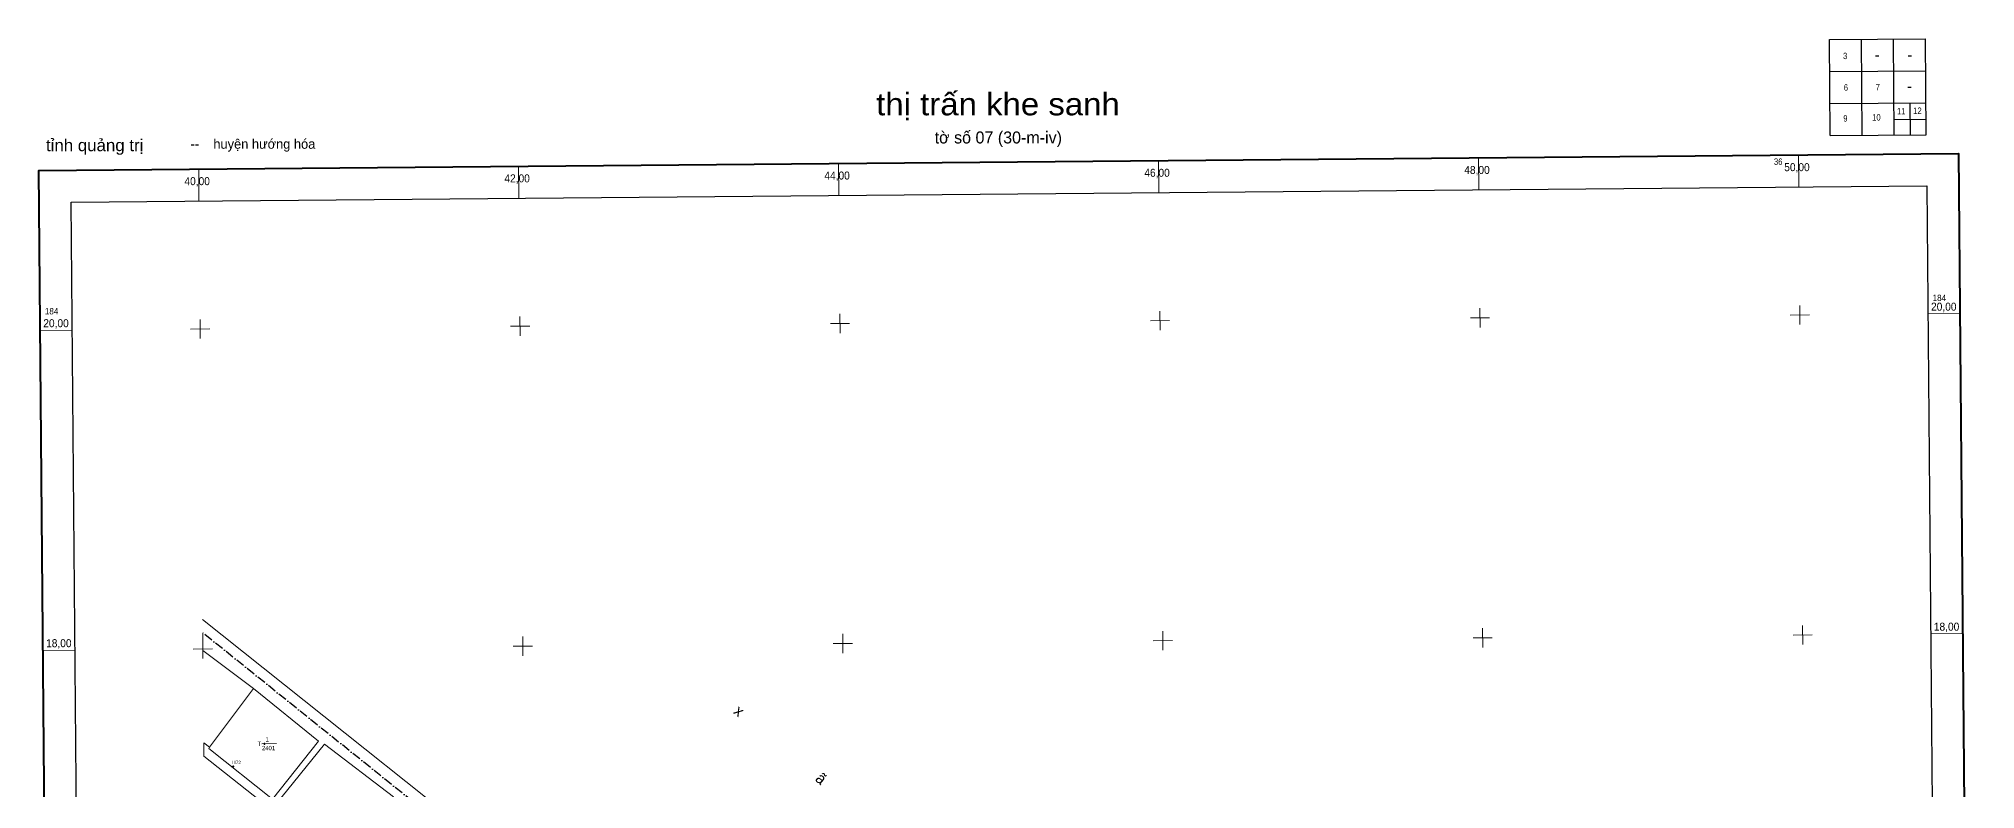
# Model space of a CAD drawing. Header units: metres. Extents: x 550441 to 551652, y 1840340 to 1841671.
# Drawn here: x 550441 to 551652, y 1841202 to 1841671 of the extents above; entities that cross this region are included whole.
import ezdxf
from ezdxf.enums import TextEntityAlignment as Align

# ---------------------------------------------------------------- set-up
doc = ezdxf.new("R2010")
doc.units = ezdxf.units.M
doc.header["$LTSCALE"] = 1.1
doc.linetypes.add('DOT_DASHED', pattern=[7.7, 5, -1.2, 0.3, -1.2])
for name, color, linetype, lineweight in [('10', 7, 'Continuous', 13), ('11', 7, 'Continuous', 13), ('13', 7, 'Continuous', 13), ('34', 7, 'Continuous', 13), ('63', 7, 'Continuous', 13)]:
    doc.layers.add(name, color=color, linetype=linetype, lineweight=lineweight)
doc.layers.add('12', color=7, linetype='Continuous')

msp = doc.modelspace()

# ---------------------------------------------------------------- hatches: boundary and pattern name
at = {"layer": '10'}
msp.add_hatch(color=256, dxfattribs=at).paths.add_polyline_path([(550563.054, 1841216.54, 1), (550562.904, 1841216.54, 1)])
at = {"layer": '11'}
msp.add_hatch(color=256, dxfattribs=at).paths.add_polyline_path([(550582.5, 1841230.804, 1), (550582.35, 1841230.804, 1)])
msp.add_hatch(color=256, dxfattribs=at).paths.add_polyline_path([(550582.5, 1841230.804, 1), (550582.35, 1841230.804, 1)])

# ---------------------------------------------------------------- linework, layer by layer
at = {"layer": '10'}
for p, q in [((550562.66, 1841216.53), (550562.35, 1841216.53)), ((550562.96, 1841217.16), (550562.97, 1841216.84)), ((550562.97, 1841216.22), (550562.98, 1841215.91)), ((550563.6, 1841216.54), (550563.29, 1841216.54))]:
    msp.add_line(p, q, dxfattribs=at)
for radius in [0.312, 0.075]:
    msp.add_circle((550562.979, 1841216.54), radius, dxfattribs=at)
at = {"layer": '11'}
for p, q in [((550582.11, 1841230.8), (550581.8, 1841230.79)), ((550582.11, 1841230.8), (550581.8, 1841230.79)), ((550582.41, 1841231.43), (550582.42, 1841231.11)), ((550582.41, 1841231.43), (550582.42, 1841231.11)), ((550583.04, 1841230.8), (550582.73, 1841230.8)), ((550583.04, 1841230.8), (550582.73, 1841230.8)), ((550582.42, 1841230.49), (550582.43, 1841230.17)), ((550582.42, 1841230.49), (550582.43, 1841230.17))]:
    msp.add_line(p, q, dxfattribs=at)
msp.add_lwpolyline([(550582.42, 1841231.11), (550582.11, 1841230.8), (550582.42, 1841230.49), (550582.73, 1841230.8)], close=True, dxfattribs=at)
msp.add_lwpolyline([(550582.42, 1841231.11), (550582.11, 1841230.8), (550582.42, 1841230.49), (550582.73, 1841230.8)], close=True, dxfattribs=at)
msp.add_circle((550582.425, 1841230.804), 0.075, dxfattribs=at)
msp.add_circle((550582.425, 1841230.804), 0.075, dxfattribs=at)
at = {"layer": '13'}
msp.add_line((550580.82, 1841230.79), (550590, 1841230.87), dxfattribs=at)
at = {"layer": '34'}
msp.add_line((550575.63, 1841265.39), (550548.2, 1841228.54), dxfattribs=at)
for points in [[(550543.83, 1841308.46), (550772.32, 1841126.28), (550986.28, 1840948.96), (551263.99, 1840725.08), (551439.8, 1840581.76), (551535.28, 1840504.43), (551541.93, 1840498.88)], [(550543.9, 1841300.05), (550544, 1841289.1), (550575.63, 1841265.39)], [(550548.2, 1841228.54), (550547.61, 1841227.75), (550587.49, 1841196.19), (550616.17, 1841232.33), (550575.63, 1841265.39)], [(550548.2, 1841228.54), (550544.51, 1841231.29), (550544.51, 1841230.8), (550544.58, 1841222.99)], [(550544.58, 1841222.99), (550584.35, 1841191.61), (550603.14, 1841177.29)], [(550632.63, 1841161.09), (550589.17, 1841192.43), (550619.92, 1841230.61), (550663.14, 1841197.62)]]:
    msp.add_lwpolyline(points, dxfattribs=at)
at = {"layer": '34', "linetype": 'DOT_DASHED', "lineweight": 25}
msp.add_lwpolyline([(551533.49, 1840498.81), (551424.29, 1840586.02), (551064.98, 1840878.83), (551042.71, 1840891.91), (550942.52, 1840975.94), (550910.35, 1841003.24), (550840.14, 1841062.14), (550543.9, 1841300.05)], dxfattribs=at)
at = {"layer": '63', "lineweight": 25}
for p, q in [((551560.41, 1841670.76), (551620.39, 1841671.29)), ((551560.94, 1841610.78), (551560.41, 1841670.76)), ((551580.93, 1841610.96), (551580.4, 1841670.94)), ((551600.92, 1841611.13), (551600.4, 1841671.11)), ((551589.25, 1841660.51), (551591.25, 1841660.53)), ((551609.61, 1841660.69), (551611.61, 1841660.7)), ((551560.59, 1841650.77), (551620.57, 1841651.29)), ((551560.76, 1841630.78), (551620.74, 1841631.3)), ((551609.43, 1841641.06), (551611.43, 1841641.08)), ((551610.69, 1841631.21), (551610.86, 1841611.22)), ((551600.84, 1841620.88), (551620.83, 1841621.05))]:
    msp.add_line(p, q, dxfattribs=at)
at = {"layer": '63'}
for p, q in [((551141.35, 1841575.12), (551141.17, 1841595.11)), ((551341.29, 1841576.87), (551341.11, 1841596.86)), ((551541.22, 1841578.62), (551541.05, 1841598.61)), ((550541.54, 1841569.87), (550541.37, 1841589.86)), ((550741.48, 1841571.62), (550741.3, 1841591.61)), ((550941.41, 1841573.37), (550941.24, 1841593.36)), ((550742.23, 1841485.65), (550742.13, 1841497.64)), ((550942.17, 1841487.4), (550942.06, 1841499.39)), ((551142.1, 1841489.15), (551142, 1841501.14)), ((551342.04, 1841490.89), (551341.93, 1841502.89)), ((551535.92, 1841498.59), (551547.92, 1841498.7)), ((551541.97, 1841492.64), (551541.87, 1841504.64)), ((551621.9, 1841499.34), (551641.89, 1841499.52)), ((550442.27, 1841489.02), (550462.27, 1841489.19)), ((550536.24, 1841489.84), (550548.24, 1841489.95)), ((550542.29, 1841483.9), (550542.19, 1841495.89)), ((550736.18, 1841491.59), (550748.18, 1841491.7)), ((550936.12, 1841493.34), (550948.11, 1841493.45)), ((551136.05, 1841495.09), (551148.05, 1841495.2)), ((551335.99, 1841496.84), (551347.98, 1841496.95)), ((551543.72, 1841292.71), (551543.62, 1841304.7)), ((550544.04, 1841283.96), (550543.94, 1841295.96)), ((550737.93, 1841291.66), (550749.93, 1841291.76)), ((550743.98, 1841285.71), (550743.87, 1841297.71)), ((550937.87, 1841293.41), (550949.86, 1841293.51)), ((550943.92, 1841287.46), (550943.81, 1841299.46)), ((551137.8, 1841295.15), (551149.8, 1841295.26)), ((551143.85, 1841289.21), (551143.75, 1841301.21)), ((551337.74, 1841296.9), (551349.73, 1841297.01)), ((551343.79, 1841290.96), (551343.68, 1841302.95)), ((551537.67, 1841298.65), (551549.67, 1841298.76)), ((551623.65, 1841299.41), (551643.64, 1841299.58)), ((550444.02, 1841289.08), (550464.02, 1841289.26)), ((550537.99, 1841289.91), (550549.99, 1841290.01))]:
    msp.add_line(p, q, dxfattribs=at)
at = {"layer": '63', "lineweight": 25}
msp.add_lwpolyline([(551560.94, 1841610.78), (551620.92, 1841611.31), (551620.39, 1841671.29)], dxfattribs=at)
at = {"layer": '63', "lineweight": 40}
msp.add_lwpolyline([(550451.89, 1840389.37), (550441.4, 1841588.99), (551641.02, 1841599.49), (551651.51, 1840399.87)], close=True, dxfattribs=at)
at = {"layer": '63', "lineweight": 25}
msp.add_lwpolyline([(550471.71, 1840409.54), (550461.57, 1841569.17), (551621.2, 1841579.32), (551631.34, 1840419.68)], close=True, dxfattribs=at)

# ---------------------------------------------------------------- texts
at = {"layer": '12', "width": 0.95}
msp.add_text('III72 ', height=2, dxfattribs=at).set_placement((550562.31, 1841218.14))
at = {"layer": '13'}
for s, width, p in [('T', 0.9, (550578.13, 1841229.41)), ('1', 0.85, (550583.24, 1841232.16)), ('2401', 0.95, (550580.86, 1841226.74))]:
    msp.add_text(s, height=2.7, dxfattribs=dict(at, width=width)).set_placement(p)
at = {"layer": '34'}
for s, p in [('x', (550876.852, 1841248.596)), ('ã', (550928.081, 1841206.362))]:
    msp.add_text(s, height=7, rotation=319.997, dxfattribs=at).set_placement(p, align=Align.CENTER)
at = {"layer": '63'}
for s, height, width, p in [('3', 4, 0.85, (551570.215, 1841658.55)), ('6', 4, 0.85, (551570.66, 1841638.85)), ('7', 4, 0.85, (551590.64, 1841639.02)), ('thị trấn khe sanh', 14, 1.1, (551040.825, 1841623.43)), ('9', 4, 0.85, (551570.38, 1841619.51)), ('10', 4, 0.9, (551589.74, 1841620.18)), ('11', 4, 0.8, (551605.185, 1841623.97)), ('12', 4, 0.9, (551615.37, 1841624.31))]:
    msp.add_text(s, height=height, dxfattribs=dict(at, width=width)).set_placement(p, align=Align.CENTER)
for s, height, width, p in [('tỉnh quảng trị ', 7.5, 1.05, (550445.92, 1841601.02)), ('40,00', 5, 0.95, (550532.46, 1841579.79)), ('42,00', 5, 0.95, (550732.39, 1841581.54)), ('44,00', 5, 0.95, (550932.33, 1841583.29)), ('46,00', 5, 0.95, (551132.27, 1841585.04)), ('48,00', 5, 0.95, (551332.2, 1841586.79)), ('50,00', 5, 0.95, (551532.14, 1841588.54)), ('184', 4, 0.95, (551624.83, 1841507.37)), ('184', 4, 0.95, (550445.19, 1841499.04)), ('20,00', 5, 0.95, (551623.88, 1841501.36)), ('20,00', 5, 0.95, (550444.26, 1841491.04)), ('18,00', 5, 0.95, (551625.63, 1841301.42)), ('18,00', 5, 0.95, (550446.01, 1841291.1))]:
    msp.add_text(s, height=height, dxfattribs=dict(at, width=width)).set_placement(p)
msp.add_text('   --    huyện hướng hóa', height=6, dxfattribs=at).set_placement((550529.57, 1841602.55))
msp.add_text('tờ số 07 (30-m-iv)', height=7.5, dxfattribs=at).set_placement((551041.035, 1841605.85), align=Align.CENTER)
at = {"layer": '63', "width": 0.9}
msp.add_text('36', height=4, dxfattribs=at).set_placement((551531.03, 1841592.48), align=Align.RIGHT)

doc.saveas('drawing.dxf')
